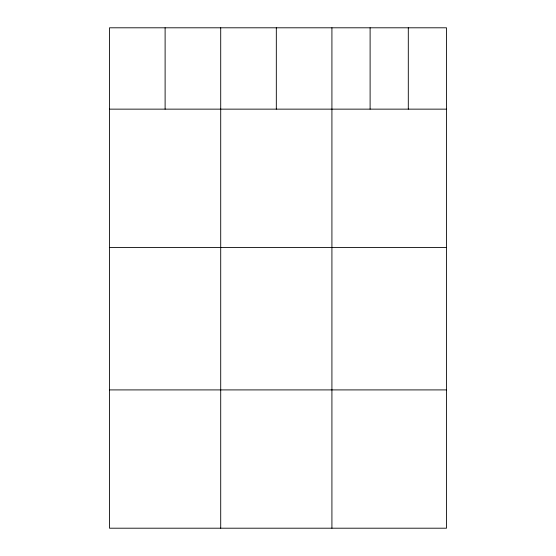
<?xml version="1.0" encoding="UTF-8"?>
<svg xmlns="http://www.w3.org/2000/svg" width="556" height="556" viewBox="0 0 556 556"><rect width="100%" height="100%" fill="white"/><g stroke="black" fill="none" stroke-linecap="round" stroke-linejoin="round"><path stroke-width="0.83" d="M446.496 109.143L446.496 528.2L109.504 528.2L109.504 27.8L446.496 27.8L446.496 109.143L109.504 109.143M109.504 247.427L446.496 247.427M109.504 389.909L446.496 389.909M408.299 27.8L408.299 109.143M370.108 27.8L370.108 109.143M331.918 27.8L331.918 528.2M276.318 27.8L276.318 109.143M220.711 27.8L220.711 528.2M165.111 27.8L165.111 109.143"/></g></svg>
